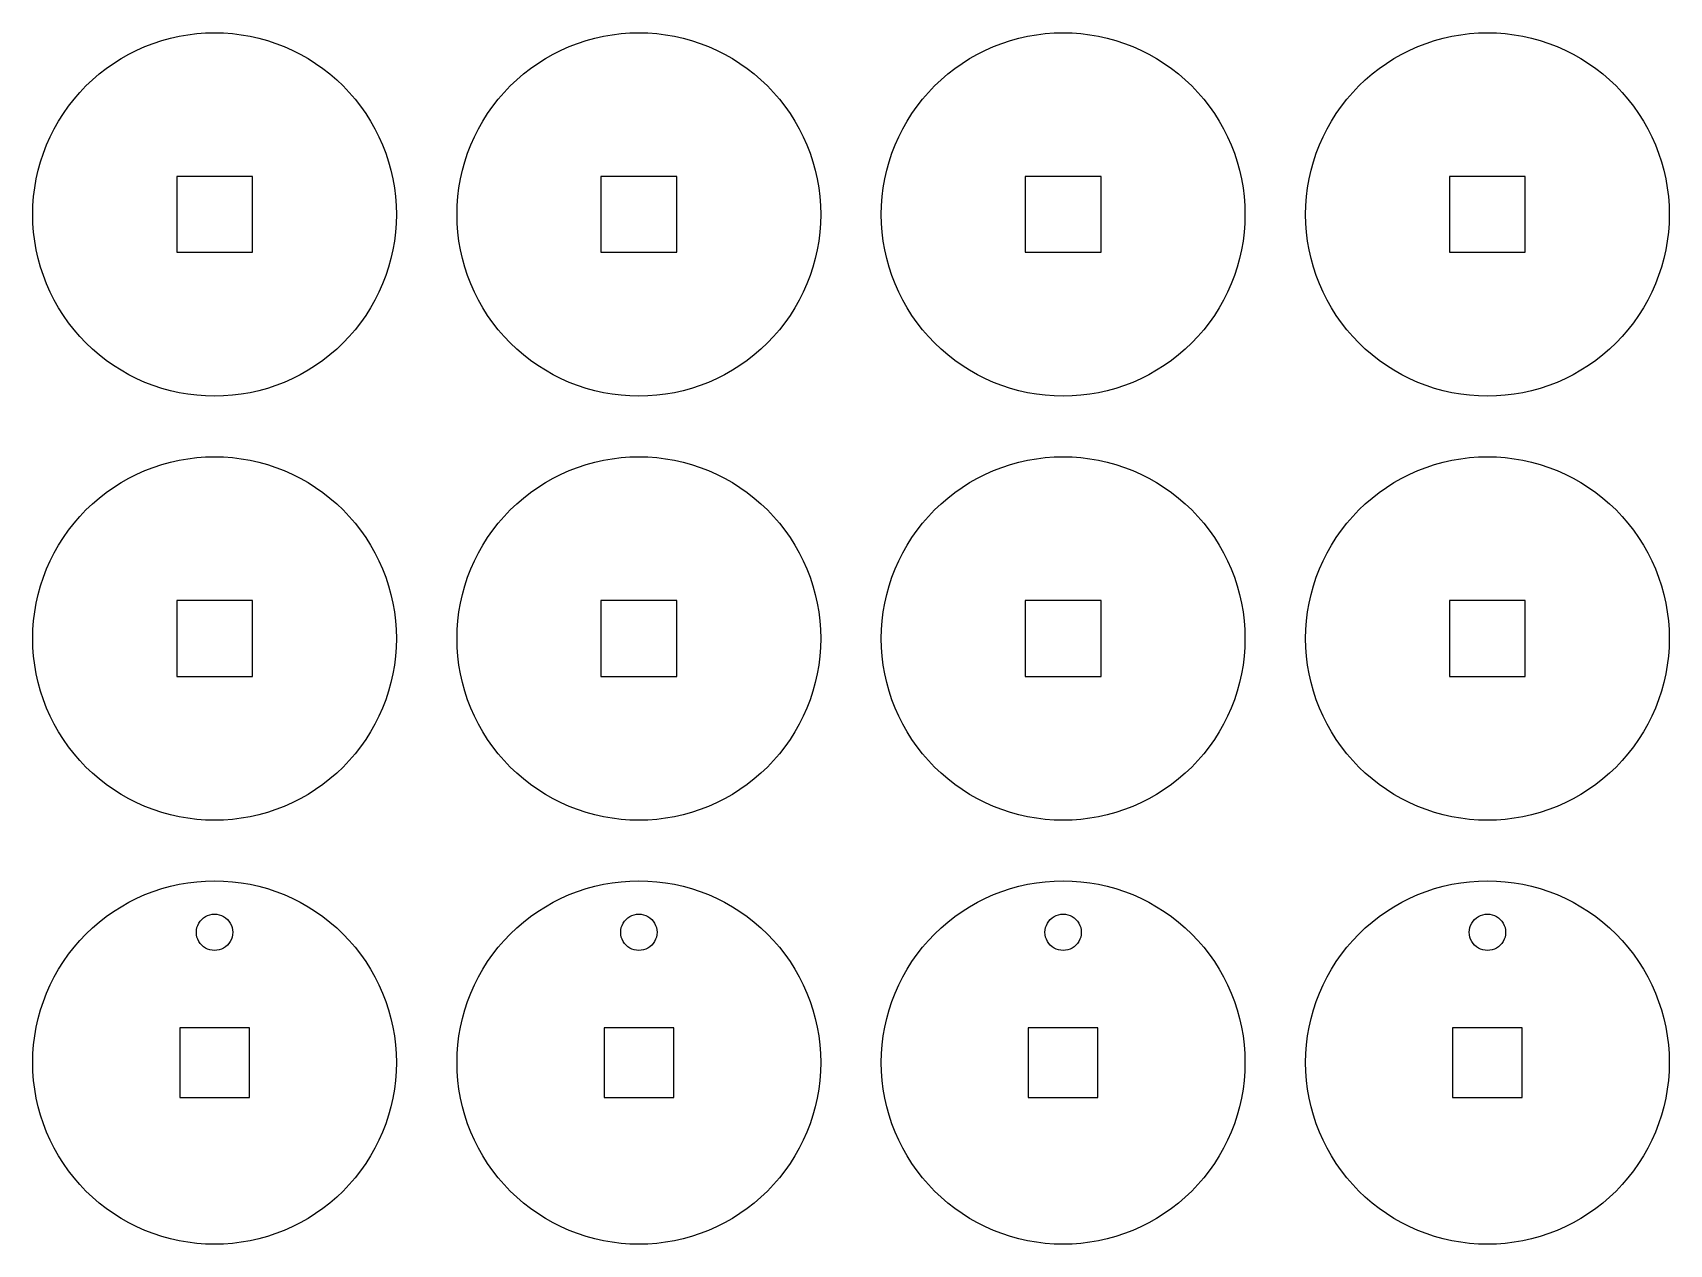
# Model space of a CAD drawing. Header units: millimetres. Extents: x 4 to 356, y 4 to 259.
# Drawn here: x 302 to 356, y 219 to 259 of the extents above; entities that cross this region are included whole.
import ezdxf

# ---------------------------------------------------------------- set-up
doc = ezdxf.new("R2010")
doc.units = ezdxf.units.MM
doc.layers.add('CUT', color=1, linetype='Continuous')
doc.layers.add('ENGRAVE', color=5, linetype='Continuous')

msp = doc.modelspace()

# ---------------------------------------------------------------- linework, layer by layer
at = {"layer": 'CUT'}
for points in [[(313.993, 252.706), (313.971, 252.412), (313.935, 252.12), (313.885, 251.829), (313.82, 251.542), (313.742, 251.258), (313.649, 250.979), (313.543, 250.704), (313.424, 250.435), (313.292, 250.172), (313.146, 249.915), (312.989, 249.667), (312.819, 249.426), (312.638, 249.194), (312.446, 248.971), (312.243, 248.757), (312.029, 248.554), (311.806, 248.362), (311.574, 248.181), (311.333, 248.011), (311.085, 247.854), (310.828, 247.708), (310.565, 247.576), (310.296, 247.457), (310.021, 247.351), (309.742, 247.258), (309.458, 247.18), (309.171, 247.115), (308.88, 247.065), (308.588, 247.029), (308.294, 247.007), (308, 247), (307.706, 247.007), (307.412, 247.029), (307.12, 247.065), (306.829, 247.115), (306.542, 247.18), (306.258, 247.258), (305.979, 247.351), (305.704, 247.457), (305.435, 247.576), (305.172, 247.708), (304.915, 247.854), (304.667, 248.011), (304.426, 248.181), (304.194, 248.362), (303.971, 248.554), (303.757, 248.757), (303.554, 248.971), (303.362, 249.194), (303.181, 249.426), (303.011, 249.667), (302.854, 249.915), (302.708, 250.172), (302.576, 250.435), (302.457, 250.704), (302.351, 250.979), (302.258, 251.258), (302.18, 251.542), (302.115, 251.829), (302.065, 252.12), (302.029, 252.412), (302.007, 252.706), (302, 253), (302.007, 253.294), (302.029, 253.588), (302.065, 253.88), (302.115, 254.171), (302.18, 254.458), (302.258, 254.742), (302.351, 255.021), (302.457, 255.296), (302.576, 255.565), (302.708, 255.828), (302.854, 256.085), (303.011, 256.333), (303.181, 256.574), (303.362, 256.806), (303.554, 257.029), (303.757, 257.243), (303.971, 257.446), (304.194, 257.638), (304.426, 257.819), (304.667, 257.989), (304.915, 258.146), (305.172, 258.292), (305.435, 258.424), (305.704, 258.543), (305.979, 258.649), (306.258, 258.742), (306.542, 258.82), (306.829, 258.885), (307.12, 258.935), (307.412, 258.971), (307.706, 258.993), (308, 259), (308.294, 258.993), (308.588, 258.971), (308.88, 258.935), (309.171, 258.885), (309.458, 258.82), (309.742, 258.742), (310.021, 258.649), (310.296, 258.543), (310.565, 258.424), (310.828, 258.292), (311.085, 258.146), (311.333, 257.989), (311.574, 257.819), (311.806, 257.638), (312.029, 257.446), (312.243, 257.243), (312.446, 257.029), (312.638, 256.806), (312.819, 256.574), (312.989, 256.333), (313.146, 256.085), (313.292, 255.828), (313.424, 255.565), (313.543, 255.296), (313.649, 255.021), (313.742, 254.742), (313.82, 254.458), (313.885, 254.171), (313.935, 253.88), (313.971, 253.588), (313.993, 253.294), (314, 253)], [(327.993, 252.706), (327.971, 252.412), (327.935, 252.12), (327.885, 251.829), (327.82, 251.542), (327.742, 251.258), (327.649, 250.979), (327.543, 250.704), (327.424, 250.435), (327.292, 250.172), (327.146, 249.915), (326.989, 249.667), (326.819, 249.426), (326.638, 249.194), (326.446, 248.971), (326.243, 248.757), (326.029, 248.554), (325.806, 248.362), (325.574, 248.181), (325.333, 248.011), (325.085, 247.854), (324.828, 247.708), (324.565, 247.576), (324.296, 247.457), (324.021, 247.351), (323.742, 247.258), (323.458, 247.18), (323.171, 247.115), (322.88, 247.065), (322.588, 247.029), (322.294, 247.007), (322, 247), (321.706, 247.007), (321.412, 247.029), (321.12, 247.065), (320.829, 247.115), (320.542, 247.18), (320.258, 247.258), (319.979, 247.351), (319.704, 247.457), (319.435, 247.576), (319.172, 247.708), (318.915, 247.854), (318.667, 248.011), (318.426, 248.181), (318.194, 248.362), (317.971, 248.554), (317.757, 248.757), (317.554, 248.971), (317.362, 249.194), (317.181, 249.426), (317.011, 249.667), (316.854, 249.915), (316.708, 250.172), (316.576, 250.435), (316.457, 250.704), (316.351, 250.979), (316.258, 251.258), (316.18, 251.542), (316.115, 251.829), (316.065, 252.12), (316.029, 252.412), (316.007, 252.706), (316, 253), (316.007, 253.294), (316.029, 253.588), (316.065, 253.88), (316.115, 254.171), (316.18, 254.458), (316.258, 254.742), (316.351, 255.021), (316.457, 255.296), (316.576, 255.565), (316.708, 255.828), (316.854, 256.085), (317.011, 256.333), (317.181, 256.574), (317.362, 256.806), (317.554, 257.029), (317.757, 257.243), (317.971, 257.446), (318.194, 257.638), (318.426, 257.819), (318.667, 257.989), (318.915, 258.146), (319.172, 258.292), (319.435, 258.424), (319.704, 258.543), (319.979, 258.649), (320.258, 258.742), (320.542, 258.82), (320.829, 258.885), (321.12, 258.935), (321.412, 258.971), (321.706, 258.993), (322, 259), (322.294, 258.993), (322.588, 258.971), (322.88, 258.935), (323.171, 258.885), (323.458, 258.82), (323.742, 258.742), (324.021, 258.649), (324.296, 258.543), (324.565, 258.424), (324.828, 258.292), (325.085, 258.146), (325.333, 257.989), (325.574, 257.819), (325.806, 257.638), (326.029, 257.446), (326.243, 257.243), (326.446, 257.029), (326.638, 256.806), (326.819, 256.574), (326.989, 256.333), (327.146, 256.085), (327.292, 255.828), (327.424, 255.565), (327.543, 255.296), (327.649, 255.021), (327.742, 254.742), (327.82, 254.458), (327.885, 254.171), (327.935, 253.88), (327.971, 253.588), (327.993, 253.294), (328, 253)], [(341.993, 252.706), (341.971, 252.412), (341.935, 252.12), (341.885, 251.829), (341.82, 251.542), (341.742, 251.258), (341.649, 250.979), (341.543, 250.704), (341.424, 250.435), (341.292, 250.172), (341.146, 249.915), (340.989, 249.667), (340.819, 249.426), (340.638, 249.194), (340.446, 248.971), (340.243, 248.757), (340.029, 248.554), (339.806, 248.362), (339.574, 248.181), (339.333, 248.011), (339.085, 247.854), (338.828, 247.708), (338.565, 247.576), (338.296, 247.457), (338.021, 247.351), (337.742, 247.258), (337.458, 247.18), (337.171, 247.115), (336.88, 247.065), (336.588, 247.029), (336.294, 247.007), (336, 247), (335.706, 247.007), (335.412, 247.029), (335.12, 247.065), (334.829, 247.115), (334.542, 247.18), (334.258, 247.258), (333.979, 247.351), (333.704, 247.457), (333.435, 247.576), (333.172, 247.708), (332.915, 247.854), (332.667, 248.011), (332.426, 248.181), (332.194, 248.362), (331.971, 248.554), (331.757, 248.757), (331.554, 248.971), (331.362, 249.194), (331.181, 249.426), (331.011, 249.667), (330.854, 249.915), (330.708, 250.172), (330.576, 250.435), (330.457, 250.704), (330.351, 250.979), (330.258, 251.258), (330.18, 251.542), (330.115, 251.829), (330.065, 252.12), (330.029, 252.412), (330.007, 252.706), (330, 253), (330.007, 253.294), (330.029, 253.588), (330.065, 253.88), (330.115, 254.171), (330.18, 254.458), (330.258, 254.742), (330.351, 255.021), (330.457, 255.296), (330.576, 255.565), (330.708, 255.828), (330.854, 256.085), (331.011, 256.333), (331.181, 256.574), (331.362, 256.806), (331.554, 257.029), (331.757, 257.243), (331.971, 257.446), (332.194, 257.638), (332.426, 257.819), (332.667, 257.989), (332.915, 258.146), (333.172, 258.292), (333.435, 258.424), (333.704, 258.543), (333.979, 258.649), (334.258, 258.742), (334.542, 258.82), (334.829, 258.885), (335.12, 258.935), (335.412, 258.971), (335.706, 258.993), (336, 259), (336.294, 258.993), (336.588, 258.971), (336.88, 258.935), (337.171, 258.885), (337.458, 258.82), (337.742, 258.742), (338.021, 258.649), (338.296, 258.543), (338.565, 258.424), (338.828, 258.292), (339.085, 258.146), (339.333, 257.989), (339.574, 257.819), (339.806, 257.638), (340.029, 257.446), (340.243, 257.243), (340.446, 257.029), (340.638, 256.806), (340.819, 256.574), (340.989, 256.333), (341.146, 256.085), (341.292, 255.828), (341.424, 255.565), (341.543, 255.296), (341.649, 255.021), (341.742, 254.742), (341.82, 254.458), (341.885, 254.171), (341.935, 253.88), (341.971, 253.588), (341.993, 253.294), (342, 253)], [(355.993, 252.706), (355.971, 252.412), (355.935, 252.12), (355.885, 251.829), (355.82, 251.542), (355.742, 251.258), (355.649, 250.979), (355.543, 250.704), (355.424, 250.435), (355.292, 250.172), (355.146, 249.915), (354.989, 249.667), (354.819, 249.426), (354.638, 249.194), (354.446, 248.971), (354.243, 248.757), (354.029, 248.554), (353.806, 248.362), (353.574, 248.181), (353.333, 248.011), (353.085, 247.854), (352.828, 247.708), (352.565, 247.576), (352.296, 247.457), (352.021, 247.351), (351.742, 247.258), (351.458, 247.18), (351.171, 247.115), (350.88, 247.065), (350.588, 247.029), (350.294, 247.007), (350, 247), (349.706, 247.007), (349.412, 247.029), (349.12, 247.065), (348.829, 247.115), (348.542, 247.18), (348.258, 247.258), (347.979, 247.351), (347.704, 247.457), (347.435, 247.576), (347.172, 247.708), (346.915, 247.854), (346.667, 248.011), (346.426, 248.181), (346.194, 248.362), (345.971, 248.554), (345.757, 248.757), (345.554, 248.971), (345.362, 249.194), (345.181, 249.426), (345.011, 249.667), (344.854, 249.915), (344.708, 250.172), (344.576, 250.435), (344.457, 250.704), (344.351, 250.979), (344.258, 251.258), (344.18, 251.542), (344.115, 251.829), (344.065, 252.12), (344.029, 252.412), (344.007, 252.706), (344, 253), (344.007, 253.294), (344.029, 253.588), (344.065, 253.88), (344.115, 254.171), (344.18, 254.458), (344.258, 254.742), (344.351, 255.021), (344.457, 255.296), (344.576, 255.565), (344.708, 255.828), (344.854, 256.085), (345.011, 256.333), (345.181, 256.574), (345.362, 256.806), (345.554, 257.029), (345.757, 257.243), (345.971, 257.446), (346.194, 257.638), (346.426, 257.819), (346.667, 257.989), (346.915, 258.146), (347.172, 258.292), (347.435, 258.424), (347.704, 258.543), (347.979, 258.649), (348.258, 258.742), (348.542, 258.82), (348.829, 258.885), (349.12, 258.935), (349.412, 258.971), (349.706, 258.993), (350, 259), (350.294, 258.993), (350.588, 258.971), (350.88, 258.935), (351.171, 258.885), (351.458, 258.82), (351.742, 258.742), (352.021, 258.649), (352.296, 258.543), (352.565, 258.424), (352.828, 258.292), (353.085, 258.146), (353.333, 257.989), (353.574, 257.819), (353.806, 257.638), (354.029, 257.446), (354.243, 257.243), (354.446, 257.029), (354.638, 256.806), (354.819, 256.574), (354.989, 256.333), (355.146, 256.085), (355.292, 255.828), (355.424, 255.565), (355.543, 255.296), (355.649, 255.021), (355.742, 254.742), (355.82, 254.458), (355.885, 254.171), (355.935, 253.88), (355.971, 253.588), (355.993, 253.294), (356, 253)], [(309.25, 254.25), (306.75, 254.25), (306.75, 251.75), (309.25, 251.75)], [(323.25, 254.25), (320.75, 254.25), (320.75, 251.75), (323.25, 251.75)], [(337.25, 254.25), (334.75, 254.25), (334.75, 251.75), (337.25, 251.75)], [(351.25, 254.25), (348.75, 254.25), (348.75, 251.75), (351.25, 251.75)], [(313.993, 238.706), (313.971, 238.412), (313.935, 238.12), (313.885, 237.829), (313.82, 237.542), (313.742, 237.258), (313.649, 236.979), (313.543, 236.704), (313.424, 236.435), (313.292, 236.172), (313.146, 235.915), (312.989, 235.667), (312.819, 235.426), (312.638, 235.194), (312.446, 234.971), (312.243, 234.757), (312.029, 234.554), (311.806, 234.362), (311.574, 234.181), (311.333, 234.011), (311.085, 233.854), (310.828, 233.708), (310.565, 233.576), (310.296, 233.457), (310.021, 233.351), (309.742, 233.258), (309.458, 233.18), (309.171, 233.115), (308.88, 233.065), (308.588, 233.029), (308.294, 233.007), (308, 233), (307.706, 233.007), (307.412, 233.029), (307.12, 233.065), (306.829, 233.115), (306.542, 233.18), (306.258, 233.258), (305.979, 233.351), (305.704, 233.457), (305.435, 233.576), (305.172, 233.708), (304.915, 233.854), (304.667, 234.011), (304.426, 234.181), (304.194, 234.362), (303.971, 234.554), (303.757, 234.757), (303.554, 234.971), (303.362, 235.194), (303.181, 235.426), (303.011, 235.667), (302.854, 235.915), (302.708, 236.172), (302.576, 236.435), (302.457, 236.704), (302.351, 236.979), (302.258, 237.258), (302.18, 237.542), (302.115, 237.829), (302.065, 238.12), (302.029, 238.412), (302.007, 238.706), (302, 239), (302.007, 239.294), (302.029, 239.588), (302.065, 239.88), (302.115, 240.171), (302.18, 240.458), (302.258, 240.742), (302.351, 241.021), (302.457, 241.296), (302.576, 241.565), (302.708, 241.828), (302.854, 242.085), (303.011, 242.333), (303.181, 242.574), (303.362, 242.806), (303.554, 243.029), (303.757, 243.243), (303.971, 243.446), (304.194, 243.638), (304.426, 243.819), (304.667, 243.989), (304.915, 244.146), (305.172, 244.292), (305.435, 244.424), (305.704, 244.543), (305.979, 244.649), (306.258, 244.742), (306.542, 244.82), (306.829, 244.885), (307.12, 244.935), (307.412, 244.971), (307.706, 244.993), (308, 245), (308.294, 244.993), (308.588, 244.971), (308.88, 244.935), (309.171, 244.885), (309.458, 244.82), (309.742, 244.742), (310.021, 244.649), (310.296, 244.543), (310.565, 244.424), (310.828, 244.292), (311.085, 244.146), (311.333, 243.989), (311.574, 243.819), (311.806, 243.638), (312.029, 243.446), (312.243, 243.243), (312.446, 243.029), (312.638, 242.806), (312.819, 242.574), (312.989, 242.333), (313.146, 242.085), (313.292, 241.828), (313.424, 241.565), (313.543, 241.296), (313.649, 241.021), (313.742, 240.742), (313.82, 240.458), (313.885, 240.171), (313.935, 239.88), (313.971, 239.588), (313.993, 239.294), (314, 239)], [(327.993, 238.706), (327.971, 238.412), (327.935, 238.12), (327.885, 237.829), (327.82, 237.542), (327.742, 237.258), (327.649, 236.979), (327.543, 236.704), (327.424, 236.435), (327.292, 236.172), (327.146, 235.915), (326.989, 235.667), (326.819, 235.426), (326.638, 235.194), (326.446, 234.971), (326.243, 234.757), (326.029, 234.554), (325.806, 234.362), (325.574, 234.181), (325.333, 234.011), (325.085, 233.854), (324.828, 233.708), (324.565, 233.576), (324.296, 233.457), (324.021, 233.351), (323.742, 233.258), (323.458, 233.18), (323.171, 233.115), (322.88, 233.065), (322.588, 233.029), (322.294, 233.007), (322, 233), (321.706, 233.007), (321.412, 233.029), (321.12, 233.065), (320.829, 233.115), (320.542, 233.18), (320.258, 233.258), (319.979, 233.351), (319.704, 233.457), (319.435, 233.576), (319.172, 233.708), (318.915, 233.854), (318.667, 234.011), (318.426, 234.181), (318.194, 234.362), (317.971, 234.554), (317.757, 234.757), (317.554, 234.971), (317.362, 235.194), (317.181, 235.426), (317.011, 235.667), (316.854, 235.915), (316.708, 236.172), (316.576, 236.435), (316.457, 236.704), (316.351, 236.979), (316.258, 237.258), (316.18, 237.542), (316.115, 237.829), (316.065, 238.12), (316.029, 238.412), (316.007, 238.706), (316, 239), (316.007, 239.294), (316.029, 239.588), (316.065, 239.88), (316.115, 240.171), (316.18, 240.458), (316.258, 240.742), (316.351, 241.021), (316.457, 241.296), (316.576, 241.565), (316.708, 241.828), (316.854, 242.085), (317.011, 242.333), (317.181, 242.574), (317.362, 242.806), (317.554, 243.029), (317.757, 243.243), (317.971, 243.446), (318.194, 243.638), (318.426, 243.819), (318.667, 243.989), (318.915, 244.146), (319.172, 244.292), (319.435, 244.424), (319.704, 244.543), (319.979, 244.649), (320.258, 244.742), (320.542, 244.82), (320.829, 244.885), (321.12, 244.935), (321.412, 244.971), (321.706, 244.993), (322, 245), (322.294, 244.993), (322.588, 244.971), (322.88, 244.935), (323.171, 244.885), (323.458, 244.82), (323.742, 244.742), (324.021, 244.649), (324.296, 244.543), (324.565, 244.424), (324.828, 244.292), (325.085, 244.146), (325.333, 243.989), (325.574, 243.819), (325.806, 243.638), (326.029, 243.446), (326.243, 243.243), (326.446, 243.029), (326.638, 242.806), (326.819, 242.574), (326.989, 242.333), (327.146, 242.085), (327.292, 241.828), (327.424, 241.565), (327.543, 241.296), (327.649, 241.021), (327.742, 240.742), (327.82, 240.458), (327.885, 240.171), (327.935, 239.88), (327.971, 239.588), (327.993, 239.294), (328, 239)], [(341.993, 238.706), (341.971, 238.412), (341.935, 238.12), (341.885, 237.829), (341.82, 237.542), (341.742, 237.258), (341.649, 236.979), (341.543, 236.704), (341.424, 236.435), (341.292, 236.172), (341.146, 235.915), (340.989, 235.667), (340.819, 235.426), (340.638, 235.194), (340.446, 234.971), (340.243, 234.757), (340.029, 234.554), (339.806, 234.362), (339.574, 234.181), (339.333, 234.011), (339.085, 233.854), (338.828, 233.708), (338.565, 233.576), (338.296, 233.457), (338.021, 233.351), (337.742, 233.258), (337.458, 233.18), (337.171, 233.115), (336.88, 233.065), (336.588, 233.029), (336.294, 233.007), (336, 233), (335.706, 233.007), (335.412, 233.029), (335.12, 233.065), (334.829, 233.115), (334.542, 233.18), (334.258, 233.258), (333.979, 233.351), (333.704, 233.457), (333.435, 233.576), (333.172, 233.708), (332.915, 233.854), (332.667, 234.011), (332.426, 234.181), (332.194, 234.362), (331.971, 234.554), (331.757, 234.757), (331.554, 234.971), (331.362, 235.194), (331.181, 235.426), (331.011, 235.667), (330.854, 235.915), (330.708, 236.172), (330.576, 236.435), (330.457, 236.704), (330.351, 236.979), (330.258, 237.258), (330.18, 237.542), (330.115, 237.829), (330.065, 238.12), (330.029, 238.412), (330.007, 238.706), (330, 239), (330.007, 239.294), (330.029, 239.588), (330.065, 239.88), (330.115, 240.171), (330.18, 240.458), (330.258, 240.742), (330.351, 241.021), (330.457, 241.296), (330.576, 241.565), (330.708, 241.828), (330.854, 242.085), (331.011, 242.333), (331.181, 242.574), (331.362, 242.806), (331.554, 243.029), (331.757, 243.243), (331.971, 243.446), (332.194, 243.638), (332.426, 243.819), (332.667, 243.989), (332.915, 244.146), (333.172, 244.292), (333.435, 244.424), (333.704, 244.543), (333.979, 244.649), (334.258, 244.742), (334.542, 244.82), (334.829, 244.885), (335.12, 244.935), (335.412, 244.971), (335.706, 244.993), (336, 245), (336.294, 244.993), (336.588, 244.971), (336.88, 244.935), (337.171, 244.885), (337.458, 244.82), (337.742, 244.742), (338.021, 244.649), (338.296, 244.543), (338.565, 244.424), (338.828, 244.292), (339.085, 244.146), (339.333, 243.989), (339.574, 243.819), (339.806, 243.638), (340.029, 243.446), (340.243, 243.243), (340.446, 243.029), (340.638, 242.806), (340.819, 242.574), (340.989, 242.333), (341.146, 242.085), (341.292, 241.828), (341.424, 241.565), (341.543, 241.296), (341.649, 241.021), (341.742, 240.742), (341.82, 240.458), (341.885, 240.171), (341.935, 239.88), (341.971, 239.588), (341.993, 239.294), (342, 239)], [(355.993, 238.706), (355.971, 238.412), (355.935, 238.12), (355.885, 237.829), (355.82, 237.542), (355.742, 237.258), (355.649, 236.979), (355.543, 236.704), (355.424, 236.435), (355.292, 236.172), (355.146, 235.915), (354.989, 235.667), (354.819, 235.426), (354.638, 235.194), (354.446, 234.971), (354.243, 234.757), (354.029, 234.554), (353.806, 234.362), (353.574, 234.181), (353.333, 234.011), (353.085, 233.854), (352.828, 233.708), (352.565, 233.576), (352.296, 233.457), (352.021, 233.351), (351.742, 233.258), (351.458, 233.18), (351.171, 233.115), (350.88, 233.065), (350.588, 233.029), (350.294, 233.007), (350, 233), (349.706, 233.007), (349.412, 233.029), (349.12, 233.065), (348.829, 233.115), (348.542, 233.18), (348.258, 233.258), (347.979, 233.351), (347.704, 233.457), (347.435, 233.576), (347.172, 233.708), (346.915, 233.854), (346.667, 234.011), (346.426, 234.181), (346.194, 234.362), (345.971, 234.554), (345.757, 234.757), (345.554, 234.971), (345.362, 235.194), (345.181, 235.426), (345.011, 235.667), (344.854, 235.915), (344.708, 236.172), (344.576, 236.435), (344.457, 236.704), (344.351, 236.979), (344.258, 237.258), (344.18, 237.542), (344.115, 237.829), (344.065, 238.12), (344.029, 238.412), (344.007, 238.706), (344, 239), (344.007, 239.294), (344.029, 239.588), (344.065, 239.88), (344.115, 240.171), (344.18, 240.458), (344.258, 240.742), (344.351, 241.021), (344.457, 241.296), (344.576, 241.565), (344.708, 241.828), (344.854, 242.085), (345.011, 242.333), (345.181, 242.574), (345.362, 242.806), (345.554, 243.029), (345.757, 243.243), (345.971, 243.446), (346.194, 243.638), (346.426, 243.819), (346.667, 243.989), (346.915, 244.146), (347.172, 244.292), (347.435, 244.424), (347.704, 244.543), (347.979, 244.649), (348.258, 244.742), (348.542, 244.82), (348.829, 244.885), (349.12, 244.935), (349.412, 244.971), (349.706, 244.993), (350, 245), (350.294, 244.993), (350.588, 244.971), (350.88, 244.935), (351.171, 244.885), (351.458, 244.82), (351.742, 244.742), (352.021, 244.649), (352.296, 244.543), (352.565, 244.424), (352.828, 244.292), (353.085, 244.146), (353.333, 243.989), (353.574, 243.819), (353.806, 243.638), (354.029, 243.446), (354.243, 243.243), (354.446, 243.029), (354.638, 242.806), (354.819, 242.574), (354.989, 242.333), (355.146, 242.085), (355.292, 241.828), (355.424, 241.565), (355.543, 241.296), (355.649, 241.021), (355.742, 240.742), (355.82, 240.458), (355.885, 240.171), (355.935, 239.88), (355.971, 239.588), (355.993, 239.294), (356, 239)], [(309.25, 240.25), (306.75, 240.25), (306.75, 237.75), (309.25, 237.75)], [(323.25, 240.25), (320.75, 240.25), (320.75, 237.75), (323.25, 237.75)], [(337.25, 240.25), (334.75, 240.25), (334.75, 237.75), (337.25, 237.75)], [(351.25, 240.25), (348.75, 240.25), (348.75, 237.75), (351.25, 237.75)], [(313.993, 224.706), (313.971, 224.412), (313.935, 224.12), (313.885, 223.829), (313.82, 223.542), (313.742, 223.258), (313.649, 222.979), (313.543, 222.704), (313.424, 222.435), (313.292, 222.172), (313.146, 221.915), (312.989, 221.667), (312.819, 221.426), (312.638, 221.194), (312.446, 220.971), (312.243, 220.757), (312.029, 220.554), (311.806, 220.362), (311.574, 220.181), (311.333, 220.011), (311.085, 219.854), (310.828, 219.708), (310.565, 219.576), (310.296, 219.457), (310.021, 219.351), (309.742, 219.258), (309.458, 219.18), (309.171, 219.115), (308.88, 219.065), (308.588, 219.029), (308.294, 219.007), (308, 219), (307.706, 219.007), (307.412, 219.029), (307.12, 219.065), (306.829, 219.115), (306.542, 219.18), (306.258, 219.258), (305.979, 219.351), (305.704, 219.457), (305.435, 219.576), (305.172, 219.708), (304.915, 219.854), (304.667, 220.011), (304.426, 220.181), (304.194, 220.362), (303.971, 220.554), (303.757, 220.757), (303.554, 220.971), (303.362, 221.194), (303.181, 221.426), (303.011, 221.667), (302.854, 221.915), (302.708, 222.172), (302.576, 222.435), (302.457, 222.704), (302.351, 222.979), (302.258, 223.258), (302.18, 223.542), (302.115, 223.829), (302.065, 224.12), (302.029, 224.412), (302.007, 224.706), (302, 225), (302.007, 225.294), (302.029, 225.588), (302.065, 225.88), (302.115, 226.171), (302.18, 226.458), (302.258, 226.742), (302.351, 227.021), (302.457, 227.296), (302.576, 227.565), (302.708, 227.828), (302.854, 228.085), (303.011, 228.333), (303.181, 228.574), (303.362, 228.806), (303.554, 229.029), (303.757, 229.243), (303.971, 229.446), (304.194, 229.638), (304.426, 229.819), (304.667, 229.989), (304.915, 230.146), (305.172, 230.292), (305.435, 230.424), (305.704, 230.543), (305.979, 230.649), (306.258, 230.742), (306.542, 230.82), (306.829, 230.885), (307.12, 230.935), (307.412, 230.971), (307.706, 230.993), (308, 231), (308.294, 230.993), (308.588, 230.971), (308.88, 230.935), (309.171, 230.885), (309.458, 230.82), (309.742, 230.742), (310.021, 230.649), (310.296, 230.543), (310.565, 230.424), (310.828, 230.292), (311.085, 230.146), (311.333, 229.989), (311.574, 229.819), (311.806, 229.638), (312.029, 229.446), (312.243, 229.243), (312.446, 229.029), (312.638, 228.806), (312.819, 228.574), (312.989, 228.333), (313.146, 228.085), (313.292, 227.828), (313.424, 227.565), (313.543, 227.296), (313.649, 227.021), (313.742, 226.742), (313.82, 226.458), (313.885, 226.171), (313.935, 225.88), (313.971, 225.588), (313.993, 225.294), (314, 225)], [(327.993, 224.706), (327.971, 224.412), (327.935, 224.12), (327.885, 223.829), (327.82, 223.542), (327.742, 223.258), (327.649, 222.979), (327.543, 222.704), (327.424, 222.435), (327.292, 222.172), (327.146, 221.915), (326.989, 221.667), (326.819, 221.426), (326.638, 221.194), (326.446, 220.971), (326.243, 220.757), (326.029, 220.554), (325.806, 220.362), (325.574, 220.181), (325.333, 220.011), (325.085, 219.854), (324.828, 219.708), (324.565, 219.576), (324.296, 219.457), (324.021, 219.351), (323.742, 219.258), (323.458, 219.18), (323.171, 219.115), (322.88, 219.065), (322.588, 219.029), (322.294, 219.007), (322, 219), (321.706, 219.007), (321.412, 219.029), (321.12, 219.065), (320.829, 219.115), (320.542, 219.18), (320.258, 219.258), (319.979, 219.351), (319.704, 219.457), (319.435, 219.576), (319.172, 219.708), (318.915, 219.854), (318.667, 220.011), (318.426, 220.181), (318.194, 220.362), (317.971, 220.554), (317.757, 220.757), (317.554, 220.971), (317.362, 221.194), (317.181, 221.426), (317.011, 221.667), (316.854, 221.915), (316.708, 222.172), (316.576, 222.435), (316.457, 222.704), (316.351, 222.979), (316.258, 223.258), (316.18, 223.542), (316.115, 223.829), (316.065, 224.12), (316.029, 224.412), (316.007, 224.706), (316, 225), (316.007, 225.294), (316.029, 225.588), (316.065, 225.88), (316.115, 226.171), (316.18, 226.458), (316.258, 226.742), (316.351, 227.021), (316.457, 227.296), (316.576, 227.565), (316.708, 227.828), (316.854, 228.085), (317.011, 228.333), (317.181, 228.574), (317.362, 228.806), (317.554, 229.029), (317.757, 229.243), (317.971, 229.446), (318.194, 229.638), (318.426, 229.819), (318.667, 229.989), (318.915, 230.146), (319.172, 230.292), (319.435, 230.424), (319.704, 230.543), (319.979, 230.649), (320.258, 230.742), (320.542, 230.82), (320.829, 230.885), (321.12, 230.935), (321.412, 230.971), (321.706, 230.993), (322, 231), (322.294, 230.993), (322.588, 230.971), (322.88, 230.935), (323.171, 230.885), (323.458, 230.82), (323.742, 230.742), (324.021, 230.649), (324.296, 230.543), (324.565, 230.424), (324.828, 230.292), (325.085, 230.146), (325.333, 229.989), (325.574, 229.819), (325.806, 229.638), (326.029, 229.446), (326.243, 229.243), (326.446, 229.029), (326.638, 228.806), (326.819, 228.574), (326.989, 228.333), (327.146, 228.085), (327.292, 227.828), (327.424, 227.565), (327.543, 227.296), (327.649, 227.021), (327.742, 226.742), (327.82, 226.458), (327.885, 226.171), (327.935, 225.88), (327.971, 225.588), (327.993, 225.294), (328, 225)], [(341.993, 224.706), (341.971, 224.412), (341.935, 224.12), (341.885, 223.829), (341.82, 223.542), (341.742, 223.258), (341.649, 222.979), (341.543, 222.704), (341.424, 222.435), (341.292, 222.172), (341.146, 221.915), (340.989, 221.667), (340.819, 221.426), (340.638, 221.194), (340.446, 220.971), (340.243, 220.757), (340.029, 220.554), (339.806, 220.362), (339.574, 220.181), (339.333, 220.011), (339.085, 219.854), (338.828, 219.708), (338.565, 219.576), (338.296, 219.457), (338.021, 219.351), (337.742, 219.258), (337.458, 219.18), (337.171, 219.115), (336.88, 219.065), (336.588, 219.029), (336.294, 219.007), (336, 219), (335.706, 219.007), (335.412, 219.029), (335.12, 219.065), (334.829, 219.115), (334.542, 219.18), (334.258, 219.258), (333.979, 219.351), (333.704, 219.457), (333.435, 219.576), (333.172, 219.708), (332.915, 219.854), (332.667, 220.011), (332.426, 220.181), (332.194, 220.362), (331.971, 220.554), (331.757, 220.757), (331.554, 220.971), (331.362, 221.194), (331.181, 221.426), (331.011, 221.667), (330.854, 221.915), (330.708, 222.172), (330.576, 222.435), (330.457, 222.704), (330.351, 222.979), (330.258, 223.258), (330.18, 223.542), (330.115, 223.829), (330.065, 224.12), (330.029, 224.412), (330.007, 224.706), (330, 225), (330.007, 225.294), (330.029, 225.588), (330.065, 225.88), (330.115, 226.171), (330.18, 226.458), (330.258, 226.742), (330.351, 227.021), (330.457, 227.296), (330.576, 227.565), (330.708, 227.828), (330.854, 228.085), (331.011, 228.333), (331.181, 228.574), (331.362, 228.806), (331.554, 229.029), (331.757, 229.243), (331.971, 229.446), (332.194, 229.638), (332.426, 229.819), (332.667, 229.989), (332.915, 230.146), (333.172, 230.292), (333.435, 230.424), (333.704, 230.543), (333.979, 230.649), (334.258, 230.742), (334.542, 230.82), (334.829, 230.885), (335.12, 230.935), (335.412, 230.971), (335.706, 230.993), (336, 231), (336.294, 230.993), (336.588, 230.971), (336.88, 230.935), (337.171, 230.885), (337.458, 230.82), (337.742, 230.742), (338.021, 230.649), (338.296, 230.543), (338.565, 230.424), (338.828, 230.292), (339.085, 230.146), (339.333, 229.989), (339.574, 229.819), (339.806, 229.638), (340.029, 229.446), (340.243, 229.243), (340.446, 229.029), (340.638, 228.806), (340.819, 228.574), (340.989, 228.333), (341.146, 228.085), (341.292, 227.828), (341.424, 227.565), (341.543, 227.296), (341.649, 227.021), (341.742, 226.742), (341.82, 226.458), (341.885, 226.171), (341.935, 225.88), (341.971, 225.588), (341.993, 225.294), (342, 225)], [(355.993, 224.706), (355.971, 224.412), (355.935, 224.12), (355.885, 223.829), (355.82, 223.542), (355.742, 223.258), (355.649, 222.979), (355.543, 222.704), (355.424, 222.435), (355.292, 222.172), (355.146, 221.915), (354.989, 221.667), (354.819, 221.426), (354.638, 221.194), (354.446, 220.971), (354.243, 220.757), (354.029, 220.554), (353.806, 220.362), (353.574, 220.181), (353.333, 220.011), (353.085, 219.854), (352.828, 219.708), (352.565, 219.576), (352.296, 219.457), (352.021, 219.351), (351.742, 219.258), (351.458, 219.18), (351.171, 219.115), (350.88, 219.065), (350.588, 219.029), (350.294, 219.007), (350, 219), (349.706, 219.007), (349.412, 219.029), (349.12, 219.065), (348.829, 219.115), (348.542, 219.18), (348.258, 219.258), (347.979, 219.351), (347.704, 219.457), (347.435, 219.576), (347.172, 219.708), (346.915, 219.854), (346.667, 220.011), (346.426, 220.181), (346.194, 220.362), (345.971, 220.554), (345.757, 220.757), (345.554, 220.971), (345.362, 221.194), (345.181, 221.426), (345.011, 221.667), (344.854, 221.915), (344.708, 222.172), (344.576, 222.435), (344.457, 222.704), (344.351, 222.979), (344.258, 223.258), (344.18, 223.542), (344.115, 223.829), (344.065, 224.12), (344.029, 224.412), (344.007, 224.706), (344, 225), (344.007, 225.294), (344.029, 225.588), (344.065, 225.88), (344.115, 226.171), (344.18, 226.458), (344.258, 226.742), (344.351, 227.021), (344.457, 227.296), (344.576, 227.565), (344.708, 227.828), (344.854, 228.085), (345.011, 228.333), (345.181, 228.574), (345.362, 228.806), (345.554, 229.029), (345.757, 229.243), (345.971, 229.446), (346.194, 229.638), (346.426, 229.819), (346.667, 229.989), (346.915, 230.146), (347.172, 230.292), (347.435, 230.424), (347.704, 230.543), (347.979, 230.649), (348.258, 230.742), (348.542, 230.82), (348.829, 230.885), (349.12, 230.935), (349.412, 230.971), (349.706, 230.993), (350, 231), (350.294, 230.993), (350.588, 230.971), (350.88, 230.935), (351.171, 230.885), (351.458, 230.82), (351.742, 230.742), (352.021, 230.649), (352.296, 230.543), (352.565, 230.424), (352.828, 230.292), (353.085, 230.146), (353.333, 229.989), (353.574, 229.819), (353.806, 229.638), (354.029, 229.446), (354.243, 229.243), (354.446, 229.029), (354.638, 228.806), (354.819, 228.574), (354.989, 228.333), (355.146, 228.085), (355.292, 227.828), (355.424, 227.565), (355.543, 227.296), (355.649, 227.021), (355.742, 226.742), (355.82, 226.458), (355.885, 226.171), (355.935, 225.88), (355.971, 225.588), (355.993, 225.294), (356, 225)], [(309.15, 226.15), (306.85, 226.15), (306.85, 223.85), (309.15, 223.85)], [(323.15, 226.15), (320.85, 226.15), (320.85, 223.85), (323.15, 223.85)], [(337.15, 226.15), (334.85, 226.15), (334.85, 223.85), (337.15, 223.85)], [(351.15, 226.15), (348.85, 226.15), (348.85, 223.85), (351.15, 223.85)]]:
    msp.add_lwpolyline(points, close=True, dxfattribs=at)
at = {"layer": 'ENGRAVE'}
for points in [[(308.6, 229.3), (308.595, 229.222), (308.58, 229.145), (308.554, 229.07), (308.52, 229), (308.476, 228.935), (308.424, 228.876), (308.365, 228.824), (308.3, 228.78), (308.23, 228.746), (308.155, 228.72), (308.078, 228.705), (308, 228.7), (307.922, 228.705), (307.845, 228.72), (307.77, 228.746), (307.7, 228.78), (307.635, 228.824), (307.576, 228.876), (307.524, 228.935), (307.48, 229), (307.446, 229.07), (307.42, 229.145), (307.405, 229.222), (307.4, 229.3), (307.405, 229.378), (307.42, 229.455), (307.446, 229.53), (307.48, 229.6), (307.524, 229.665), (307.576, 229.724), (307.635, 229.776), (307.7, 229.82), (307.77, 229.854), (307.845, 229.88), (307.922, 229.895), (308, 229.9), (308.078, 229.895), (308.155, 229.88), (308.23, 229.854), (308.3, 229.82), (308.365, 229.776), (308.424, 229.724), (308.476, 229.665), (308.52, 229.6), (308.554, 229.53), (308.58, 229.455), (308.595, 229.378), (308.6, 229.3)], [(322.6, 229.3), (322.595, 229.222), (322.58, 229.145), (322.554, 229.07), (322.52, 229), (322.476, 228.935), (322.424, 228.876), (322.365, 228.824), (322.3, 228.78), (322.23, 228.746), (322.155, 228.72), (322.078, 228.705), (322, 228.7), (321.922, 228.705), (321.845, 228.72), (321.77, 228.746), (321.7, 228.78), (321.635, 228.824), (321.576, 228.876), (321.524, 228.935), (321.48, 229), (321.446, 229.07), (321.42, 229.145), (321.405, 229.222), (321.4, 229.3), (321.405, 229.378), (321.42, 229.455), (321.446, 229.53), (321.48, 229.6), (321.524, 229.665), (321.576, 229.724), (321.635, 229.776), (321.7, 229.82), (321.77, 229.854), (321.845, 229.88), (321.922, 229.895), (322, 229.9), (322.078, 229.895), (322.155, 229.88), (322.23, 229.854), (322.3, 229.82), (322.365, 229.776), (322.424, 229.724), (322.476, 229.665), (322.52, 229.6), (322.554, 229.53), (322.58, 229.455), (322.595, 229.378), (322.6, 229.3)], [(336.6, 229.3), (336.595, 229.222), (336.58, 229.145), (336.554, 229.07), (336.52, 229), (336.476, 228.935), (336.424, 228.876), (336.365, 228.824), (336.3, 228.78), (336.23, 228.746), (336.155, 228.72), (336.078, 228.705), (336, 228.7), (335.922, 228.705), (335.845, 228.72), (335.77, 228.746), (335.7, 228.78), (335.635, 228.824), (335.576, 228.876), (335.524, 228.935), (335.48, 229), (335.446, 229.07), (335.42, 229.145), (335.405, 229.222), (335.4, 229.3), (335.405, 229.378), (335.42, 229.455), (335.446, 229.53), (335.48, 229.6), (335.524, 229.665), (335.576, 229.724), (335.635, 229.776), (335.7, 229.82), (335.77, 229.854), (335.845, 229.88), (335.922, 229.895), (336, 229.9), (336.078, 229.895), (336.155, 229.88), (336.23, 229.854), (336.3, 229.82), (336.365, 229.776), (336.424, 229.724), (336.476, 229.665), (336.52, 229.6), (336.554, 229.53), (336.58, 229.455), (336.595, 229.378), (336.6, 229.3)], [(350.6, 229.3), (350.595, 229.222), (350.58, 229.145), (350.554, 229.07), (350.52, 229), (350.476, 228.935), (350.424, 228.876), (350.365, 228.824), (350.3, 228.78), (350.23, 228.746), (350.155, 228.72), (350.078, 228.705), (350, 228.7), (349.922, 228.705), (349.845, 228.72), (349.77, 228.746), (349.7, 228.78), (349.635, 228.824), (349.576, 228.876), (349.524, 228.935), (349.48, 229), (349.446, 229.07), (349.42, 229.145), (349.405, 229.222), (349.4, 229.3), (349.405, 229.378), (349.42, 229.455), (349.446, 229.53), (349.48, 229.6), (349.524, 229.665), (349.576, 229.724), (349.635, 229.776), (349.7, 229.82), (349.77, 229.854), (349.845, 229.88), (349.922, 229.895), (350, 229.9), (350.078, 229.895), (350.155, 229.88), (350.23, 229.854), (350.3, 229.82), (350.365, 229.776), (350.424, 229.724), (350.476, 229.665), (350.52, 229.6), (350.554, 229.53), (350.58, 229.455), (350.595, 229.378), (350.6, 229.3)]]:
    msp.add_lwpolyline(points, dxfattribs=at)

doc.saveas('drawing.dxf')
